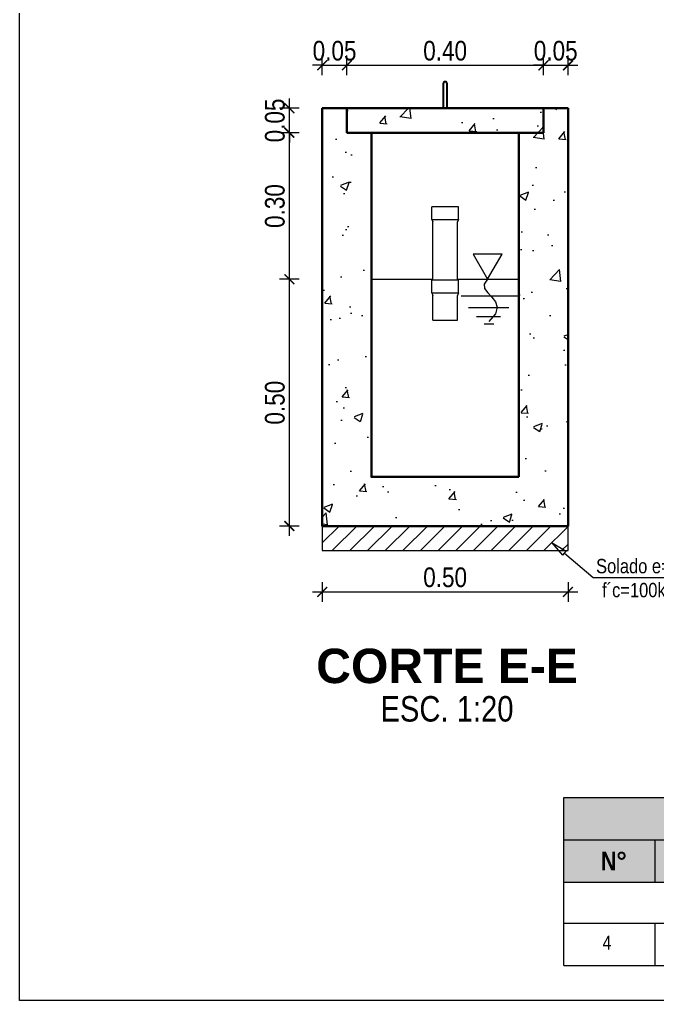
# Model space of a CAD drawing. Header units: metres. Extents: x 0 to 1935, y 0 to 1529.
# Drawn here: x 1884.084 to 1885.382, y 1480.047 to 1482.042 of the extents above; entities that cross this region are included whole.
import ezdxf
from ezdxf import colors
from ezdxf.entities.mleader import LeaderData, LeaderLine
from ezdxf.enums import TextEntityAlignment as Align
from ezdxf.math import Vec2, Vec3

# ---------------------------------------------------------------- set-up
doc = ezdxf.new("R2010")
doc.units = ezdxf.units.M
doc.header["$LTSCALE"] = 0.005
for name, color, linetype, lineweight in [('-Acero techos', 252, 'Continuous', 13), ('-Acotado', 251, 'Continuous', 5), ('-Textos', 7, 'Continuous', 20), ('LINEAS', 5, 'Continuous', 18), ('PL-03', 4, 'Continuous', 15)]:
    doc.layers.add(name, color=color, linetype=linetype, lineweight=lineweight)
for name, color, linetype in [('A_50_CotasExter', 7, 'Continuous'), ('FIERRO', 160, 'Continuous'), ('G-TEXTOS-TITULOS', 4, 'Continuous')]:
    doc.layers.add(name, color=color, linetype=linetype)
doc.layers.add('PDF_Muro secundario', color=7, linetype='Continuous', true_color=0x545454)
doc.layers.add("PDF_Tub. de desague 4''", color=7, linetype='Continuous', true_color=0x002595)
doc.styles.add('-Arial Narrow', font='ARIALN.TTF')
doc.styles.add('25-TITULO', font='arialbd.ttf', dxfattribs={"height": 0.1})
doc.dimstyles.new('Esc 1_20n', dxfattribs={"dimscale": 0.02, "dimtxt": 2, "dimasz": 1, "dimexe": 1, "dimexo": 1, "dimgap": 0.45, "dimtad": 1, "dimtoh": 1, "dimzin": 3, "dimdsep": 46, "dimtxsty": '-Arial Narrow', "dimblk": 'ARCHTICK', "dimcen": 1, "dimdle": 1, "dimclrd": 252, "dimclre": 252, "dimclrt": 252, "dimadec": 0, "dimazin": 0, "dimtfac": 1, "dimtix": 1, "dimtmove": 1, "dimatfit": 2, "dimldrblk": 'ARCHTICK', "dimfxl": 1, "dimfxlon": 1, "dimtolj": 2, "dimlwd": 5, "dimlwe": 5, "dimarcsym": 0})

# ---------------------------------------------------------------- blocks, each defined once
blk = doc.blocks.new('_ArchTick')
at = {"color": 0, "linetype": 'ByBlock', "const_width": 0.15}
blk.add_lwpolyline([(-0.5, -0.5), (0.5, 0.5)], dxfattribs=at)
blk = doc.blocks.new('*D348')
at = {"layer": 'A_50_CotasExter', "color": 252, "lineweight": 5, "ltscale": 0.005, "transparency": 16777216}
for p, q in [((1884.6332, 1480.9916), (1884.6332, 1481.5335)), ((1884.6532, 1481.5135), (1884.6132, 1481.5135)), ((1884.6532, 1481.0116), (1884.6132, 1481.0116))]:
    blk.add_line(p, q, dxfattribs=at)
at = {"layer": 'Defpoints', "color": 0, "ltscale": 0.005, "transparency": 16777216}
for p in [(1884.6332, 1481.5135), (1884.8001, 1481.5135), (1884.7001, 1481.0116)]:
    blk.add_point(p, dxfattribs=at)
at = {"layer": 'A_50_CotasExter', "color": 252, "lineweight": 5, "ltscale": 0.005, "transparency": 16777216, "xscale": 0.02, "yscale": 0.02, "zscale": 0.02}
for p, rotation in [((1884.6332, 1481.5135), 90), ((1884.6332, 1481.0116), 270)]:
    blk.add_blockref('_ArchTick', p, dxfattribs=dict(at, rotation=rotation))
at = {"layer": 'A_50_CotasExter', "color": 252, "ltscale": 0.005, "transparency": 16777216, "insert": (1884.6038, 1481.2625), "char_height": 0.04, "attachment_point": 5, "rotation": 90, "style": '-Arial Narrow'}
blk.add_mtext('\\A2;0.50', dxfattribs=at)
blk = doc.blocks.new('*D349')
at = {"layer": 'A_50_CotasExter', "color": 252, "lineweight": 5, "ltscale": 0.005, "transparency": 16777216}
for p, q in [((1884.6332, 1481.4935), (1884.6332, 1481.8316)), ((1884.6532, 1481.8116), (1884.6132, 1481.8116)), ((1884.6532, 1481.5135), (1884.6132, 1481.5135))]:
    blk.add_line(p, q, dxfattribs=at)
at = {"layer": 'Defpoints', "color": 0, "ltscale": 0.005, "transparency": 16777216}
for p in [(1884.6332, 1481.8116), (1884.7501, 1481.8116), (1884.8001, 1481.5135)]:
    blk.add_point(p, dxfattribs=at)
at = {"layer": 'A_50_CotasExter', "color": 252, "lineweight": 5, "ltscale": 0.005, "transparency": 16777216, "xscale": 0.02, "yscale": 0.02, "zscale": 0.02}
for p, rotation in [((1884.6332, 1481.8116), 90), ((1884.6332, 1481.5135), 270)]:
    blk.add_blockref('_ArchTick', p, dxfattribs=dict(at, rotation=rotation))
at = {"layer": 'A_50_CotasExter', "color": 252, "ltscale": 0.005, "transparency": 16777216, "insert": (1884.6038, 1481.6625), "char_height": 0.04, "attachment_point": 5, "rotation": 90, "style": '-Arial Narrow'}
blk.add_mtext('\\A2;0.30', dxfattribs=at)
blk = doc.blocks.new('*D350')
at = {"layer": 'A_50_CotasExter', "color": 252, "lineweight": 5, "ltscale": 0.005, "transparency": 16777216}
for p, q in [((1884.6332, 1481.8616), (1884.6332, 1481.8816)), ((1884.6532, 1481.8616), (1884.6132, 1481.8616)), ((1884.6332, 1481.8116), (1884.6332, 1481.8616)), ((1884.6532, 1481.8116), (1884.6132, 1481.8116)), ((1884.6332, 1481.8116), (1884.6332, 1481.7916))]:
    blk.add_line(p, q, dxfattribs=at)
at = {"layer": 'Defpoints', "color": 0, "ltscale": 0.005, "transparency": 16777216}
for p in [(1884.6332, 1481.8616), (1884.7501, 1481.8616), (1884.7501, 1481.8116)]:
    blk.add_point(p, dxfattribs=at)
at = {"layer": 'A_50_CotasExter', "color": 252, "lineweight": 5, "ltscale": 0.005, "transparency": 16777216, "xscale": 0.02, "yscale": 0.02, "zscale": 0.02}
for p, rotation in [((1884.6332, 1481.8616), 270), ((1884.6332, 1481.8116), 90)]:
    blk.add_blockref('_ArchTick', p, dxfattribs=dict(at, rotation=rotation))
at = {"layer": 'A_50_CotasExter', "color": 252, "ltscale": 0.005, "transparency": 16777216, "insert": (1884.6038, 1481.8366), "char_height": 0.04, "attachment_point": 5, "rotation": 90, "style": '-Arial Narrow'}
blk.add_mtext('\\A2;0.05', dxfattribs=at)
blk = doc.blocks.new('*D351')
at = {"layer": 'A_50_CotasExter', "color": 252, "lineweight": 5, "ltscale": 0.005, "transparency": 16777216}
for p, q in [((1884.7001, 1481.9288), (1884.7001, 1481.9688)), ((1884.7501, 1481.9288), (1884.7501, 1481.9688)), ((1884.7001, 1481.9488), (1884.6801, 1481.9488)), ((1884.7001, 1481.9488), (1884.7501, 1481.9488)), ((1884.7501, 1481.9488), (1884.7701, 1481.9488))]:
    blk.add_line(p, q, dxfattribs=at)
at = {"layer": 'Defpoints', "color": 0, "ltscale": 0.005, "transparency": 16777216}
for p in [(1884.7501, 1481.9488), (1884.7001, 1481.8616), (1884.7501, 1481.8616)]:
    blk.add_point(p, dxfattribs=at)
at = {"layer": 'A_50_CotasExter', "color": 252, "lineweight": 5, "ltscale": 0.005, "transparency": 16777216, "xscale": 0.02, "yscale": 0.02, "zscale": 0.02}
blk.add_blockref('_ArchTick', (1884.7001, 1481.9488), dxfattribs=at)
at = {"layer": 'A_50_CotasExter', "color": 252, "lineweight": 5, "ltscale": 0.005, "transparency": 16777216, "xscale": 0.02, "yscale": 0.02, "zscale": 0.02, "rotation": 180}
blk.add_blockref('_ArchTick', (1884.7501, 1481.9488), dxfattribs=at)
at = {"layer": 'A_50_CotasExter', "color": 252, "ltscale": 0.005, "transparency": 16777216, "insert": (1884.7251, 1481.9782), "char_height": 0.04, "attachment_point": 5, "style": '-Arial Narrow'}
blk.add_mtext('\\A2;0.05', dxfattribs=at)
blk = doc.blocks.new('*D352')
at = {"layer": 'A_50_CotasExter', "color": 252, "lineweight": 5, "ltscale": 0.005, "transparency": 16777216}
for p, q in [((1884.7501, 1481.9288), (1884.7501, 1481.9688)), ((1885.1501, 1481.9288), (1885.1501, 1481.9688)), ((1884.7301, 1481.9488), (1885.1701, 1481.9488))]:
    blk.add_line(p, q, dxfattribs=at)
at = {"layer": 'Defpoints', "color": 0, "ltscale": 0.005, "transparency": 16777216}
for p in [(1885.1501, 1481.9488), (1884.7501, 1481.8616), (1885.1501, 1481.8616)]:
    blk.add_point(p, dxfattribs=at)
at = {"layer": 'A_50_CotasExter', "color": 252, "lineweight": 5, "ltscale": 0.005, "transparency": 16777216, "xscale": 0.02, "yscale": 0.02, "zscale": 0.02, "rotation": 180}
blk.add_blockref('_ArchTick', (1884.7501, 1481.9488), dxfattribs=at)
at = {"layer": 'A_50_CotasExter', "color": 252, "lineweight": 5, "ltscale": 0.005, "transparency": 16777216, "xscale": 0.02, "yscale": 0.02, "zscale": 0.02}
blk.add_blockref('_ArchTick', (1885.1501, 1481.9488), dxfattribs=at)
at = {"layer": 'A_50_CotasExter', "color": 252, "ltscale": 0.005, "transparency": 16777216, "insert": (1884.9501, 1481.9782), "char_height": 0.04, "attachment_point": 5, "style": '-Arial Narrow'}
blk.add_mtext('\\A2;0.40', dxfattribs=at)
blk = doc.blocks.new('*D353')
at = {"layer": 'A_50_CotasExter', "color": 252, "lineweight": 5, "ltscale": 0.005, "transparency": 16777216}
for p, q in [((1885.1501, 1481.9288), (1885.1501, 1481.9688)), ((1885.2001, 1481.9288), (1885.2001, 1481.9688)), ((1885.1501, 1481.9488), (1885.1301, 1481.9488)), ((1885.1501, 1481.9488), (1885.2001, 1481.9488)), ((1885.2001, 1481.9488), (1885.2201, 1481.9488))]:
    blk.add_line(p, q, dxfattribs=at)
at = {"layer": 'Defpoints', "color": 0, "ltscale": 0.005, "transparency": 16777216}
for p in [(1885.2001, 1481.9488), (1885.1501, 1481.8616), (1885.2001, 1481.8616)]:
    blk.add_point(p, dxfattribs=at)
at = {"layer": 'A_50_CotasExter', "color": 252, "lineweight": 5, "ltscale": 0.005, "transparency": 16777216, "xscale": 0.02, "yscale": 0.02, "zscale": 0.02}
blk.add_blockref('_ArchTick', (1885.1501, 1481.9488), dxfattribs=at)
at = {"layer": 'A_50_CotasExter', "color": 252, "lineweight": 5, "ltscale": 0.005, "transparency": 16777216, "xscale": 0.02, "yscale": 0.02, "zscale": 0.02, "rotation": 180}
blk.add_blockref('_ArchTick', (1885.2001, 1481.9488), dxfattribs=at)
at = {"layer": 'A_50_CotasExter', "color": 252, "ltscale": 0.005, "transparency": 16777216, "insert": (1885.1751, 1481.9782), "char_height": 0.04, "attachment_point": 5, "style": '-Arial Narrow'}
blk.add_mtext('\\A2;0.05', dxfattribs=at)
blk = doc.blocks.new('_ClosedBlank')
at = {"color": 0, "linetype": 'ByBlock', "lineweight": -2}
for p, q in [((-1, 0.167), (0, 0)), ((-1, 0.167), (-1, -0.167)), ((0, 0), (-1, -0.167))]:
    blk.add_line(p, q, dxfattribs=at)
blk = doc.blocks.new('*D346')
at = {"layer": 'A_50_CotasExter', "color": 252, "lineweight": 5, "ltscale": 0.005, "transparency": 16777216}
for p, q in [((1884.7001, 1480.8977), (1884.7001, 1480.8577)), ((1885.2001, 1480.8977), (1885.2001, 1480.8577)), ((1884.6801, 1480.8777), (1885.2201, 1480.8777))]:
    blk.add_line(p, q, dxfattribs=at)
at = {"layer": 'Defpoints', "color": 0, "ltscale": 0.005, "transparency": 16777216}
for p in [(1884.7001, 1480.9616), (1885.2001, 1480.9616), (1885.2001, 1480.8777)]:
    blk.add_point(p, dxfattribs=at)
at = {"layer": 'A_50_CotasExter', "color": 252, "lineweight": 5, "ltscale": 0.005, "transparency": 16777216, "xscale": 0.02, "yscale": 0.02, "zscale": 0.02, "rotation": 180}
blk.add_blockref('_ArchTick', (1884.7001, 1480.8777), dxfattribs=at)
at = {"layer": 'A_50_CotasExter', "color": 252, "lineweight": 5, "ltscale": 0.005, "transparency": 16777216, "xscale": 0.02, "yscale": 0.02, "zscale": 0.02}
blk.add_blockref('_ArchTick', (1885.2001, 1480.8777), dxfattribs=at)
at = {"layer": 'A_50_CotasExter', "color": 252, "ltscale": 0.005, "transparency": 16777216, "insert": (1884.9501, 1480.9071), "char_height": 0.04, "attachment_point": 5, "style": '-Arial Narrow'}
blk.add_mtext('\\A2;0.50', dxfattribs=at)

msp = doc.modelspace()

# ---------------------------------------------------------------- hatches: boundary and pattern name
at = {"layer": '-Acero techos', "lineweight": 5, "ltscale": 0.005, "true_color": 0x939598}
h = msp.add_hatch(dxfattribs=at)
h.set_pattern_fill('AR-CONC', color=252, scale=0.001)
h.set_pattern_definition([(50, (70.57308, 37.51944), (0.182184669, -0.015939086), [0.01905, -0.20955]), (355, (70.57308, 37.51944), (-0.035243421, 0.191056845), [0.01524, -0.167640584]), (100.451445, (70.58826, 37.51811), (0.146941247, 0.175117752), [0.016190009, -0.178090245]), (46.1842, (70.57308, 37.57024), (0.27107904, -0.042042328), [0.028575, -0.314325]), (96.635558, (70.59567, 37.56674), (0.237404134, 0.247426125), [0.024285023, -0.267135608]), (351.184151, (70.57308, 37.57024), (0.237404134, 0.247426125), [0.022859967, -0.251459732]), (21, (70.59848, 37.55754), (0.151614391, -0.102265198), [0.01905, -0.20955]), (326, (70.59848, 37.55754), (0.061802028, 0.184187966), [0.01524, -0.16764]), (71.451445, (70.61111, 37.54902), (0.213416419, 0.081922769), [0.016190009, -0.178089938]), (37.5, (70.57308, 37.51944), (0.0030886033, 0.0845550389), [0, -0.165608, 0, -0.17018, 0, -0.168275]), (7.5, (70.57308, 37.51944), (0.0668196625, 0.1001805748), [0, -0.097028, 0, -0.161798, 0, -0.064135]), (327.5, (70.51644, 37.51944), (0.1355905952, -0.005728744), [0, -0.0635, 0, -0.19812, 0, -0.26289]), (317.5, (70.49104, 37.51944), (0.1481291814, 0.025426491), [0, -0.08255, 0, -0.131572, 0, -0.18669])])
h.paths.add_polyline_path([(1885.20015, 1481.86158), (1885.15015, 1481.86158), (1885.15015, 1481.81158), (1885.10015, 1481.81158), (1885.10015, 1481.11158), (1884.80015, 1481.11158), (1884.80015, 1481.81158), (1884.75015, 1481.81158), (1884.75015, 1481.86158), (1884.70015, 1481.86158), (1884.70015, 1481.01158), (1885.20015, 1481.01158)])
h.paths.add_polyline_path([(1885.15015, 1481.81158), (1885.15015, 1481.86158), (1884.75015, 1481.86158), (1884.75015, 1481.81158)], flags=16)
at = {"layer": '-Textos'}
h = msp.add_hatch(color=144, dxfattribs=at)
h.dxf.hatch_style = 1
h.paths.add_polyline_path([(1886.58782, 1480.28708), (1886.58782, 1480.45914), (1885.19186, 1480.45914), (1885.19186, 1480.28708)])
at = {"layer": 'LINEAS'}
h = msp.add_hatch(dxfattribs=at)
h.set_pattern_fill('ANSI31', color=252, scale=0.008)
h.set_pattern_definition([(45, (70.57308, 37.519439), (-0.01796051224, 0.01796051224), [])])
h.paths.add_polyline_path([(1885.20015, 1480.96158), (1885.20015, 1481.01158), (1884.70015, 1481.01158), (1884.70015, 1480.96158)])

# ---------------------------------------------------------------- linework, layer by layer
at = {"layer": '-Acero techos', "color": 18, "ltscale": 0.005, "true_color": 0x000000}
msp.add_lwpolyline([(1884.08426, 1483.77149), (1887.45963, 1483.77149), (1887.45963, 1480.04677), (1884.08426, 1480.04677)], close=True, dxfattribs=at)
at = {"layer": '-Textos'}
for p, q in [((1885.19186, 1480.20386), (1885.19186, 1480.45914)), ((1885.19186, 1480.45914), (1886.58782, 1480.45914)), ((1885.19186, 1480.37311), (1886.58782, 1480.37311)), ((1885.37729, 1480.28708), (1885.37729, 1480.37311)), ((1885.19186, 1480.28708), (1886.58782, 1480.28708)), ((1885.19186, 1480.20386), (1886.58782, 1480.20386)), ((1885.19186, 1480.11783), (1885.19186, 1480.20386)), ((1885.37729, 1480.11783), (1885.37729, 1480.20386)), ((1885.19186, 1480.11783), (1886.58782, 1480.11783))]:
    msp.add_line(p, q, dxfattribs=at)
at = {"layer": 'FIERRO'}
msp.add_lwpolyline([(1884.9463, 1481.91149), (1884.9463, 1481.86158), (1884.954, 1481.86158), (1884.954, 1481.91149)], dxfattribs=at)
msp.add_arc((1884.95015, 1481.91149), 0.00385, 0, 180, dxfattribs=at)
at = {"layer": 'LINEAS', "color": 252}
msp.add_lwpolyline([(1884.70015, 1481.01158), (1884.70015, 1480.96158), (1885.20015, 1480.96158), (1885.20015, 1481.01158)], dxfattribs=at)
at = {"layer": 'PDF_Muro secundario', "color": 18, "lineweight": 30, "true_color": 0x000000}
for p, q in [((1884.70015, 1481.01158), (1884.70015, 1481.86158)), ((1884.75015, 1481.86158), (1884.70015, 1481.86158)), ((1884.75015, 1481.81158), (1884.75015, 1481.86158)), ((1885.15015, 1481.81158), (1885.15015, 1481.86158)), ((1885.15015, 1481.86158), (1885.20015, 1481.86158)), ((1885.20015, 1481.01158), (1885.20015, 1481.86158)), ((1884.80015, 1481.81158), (1884.75015, 1481.81158)), ((1885.10015, 1481.81158), (1885.15015, 1481.81158)), ((1884.70015, 1481.01158), (1885.20015, 1481.01158))]:
    msp.add_line(p, q, dxfattribs=at)
msp.add_lwpolyline([(1884.75015, 1481.81158), (1885.15015, 1481.81158), (1885.15015, 1481.86158), (1884.75015, 1481.86158)], close=True, dxfattribs=at)
for points in [[(1885.10015, 1481.11158), (1884.80015, 1481.11158), (1884.80015, 1481.81158)], [(1885.10015, 1481.81158), (1885.10015, 1481.11158)]]:
    msp.add_lwpolyline(points, dxfattribs=at)
at = {"layer": "PDF_Tub. de desague 4''", "lineweight": 9}
for p, q in [((1884.97696, 1481.66101), (1884.92334, 1481.66101)), ((1884.92334, 1481.63519), (1884.92334, 1481.66101)), ((1884.97696, 1481.63519), (1884.97696, 1481.66101)), ((1884.92334, 1481.63519), (1884.97696, 1481.63519)), ((1884.92334, 1481.63519), (1884.92515, 1481.63019)), ((1884.97696, 1481.63519), (1884.97515, 1481.63019)), ((1884.92515, 1481.51158), (1884.92515, 1481.63019)), ((1884.97515, 1481.56158), (1884.97515, 1481.63019)), ((1884.97515, 1481.51158), (1884.97515, 1481.56158)), ((1884.97696, 1481.51158), (1884.92334, 1481.51158)), ((1884.92334, 1481.48577), (1884.92334, 1481.51158)), ((1884.97696, 1481.48577), (1884.97696, 1481.51158)), ((1884.92334, 1481.48577), (1884.97696, 1481.48577)), ((1884.92334, 1481.48577), (1884.92515, 1481.48077)), ((1884.92515, 1481.43019), (1884.92515, 1481.48077)), ((1884.97696, 1481.48577), (1884.97515, 1481.48077)), ((1884.97515, 1481.43019), (1884.97515, 1481.48077)), ((1884.92515, 1481.43019), (1884.97515, 1481.43019))]:
    msp.add_line(p, q, dxfattribs=at)
at = {"layer": 'PL-03', "color": 150}
msp.add_lwpolyline([(1885.03649, 1481.51345), (1885.06611, 1481.56475), (1885.00687, 1481.56475)], close=True, dxfattribs=at)
for points in [[(1884.80015, 1481.51345), (1884.92515, 1481.51345)], [(1884.97515, 1481.51345), (1885.10015, 1481.51345)], [(1885.03649, 1481.51345), (1885.02929, 1481.50365), (1885.03038, 1481.49478), (1885.03669, 1481.48625), (1885.04516, 1481.47745), (1885.05271, 1481.46776), (1885.05627, 1481.4566), (1885.05278, 1481.44334), (1885.03917, 1481.42739)], [(1884.98283, 1481.47965), (1885.09936, 1481.47965)], [(1884.99795, 1481.45634), (1885.07991, 1481.45634)], [(1885.01391, 1481.43788), (1885.06287, 1481.43788)], [(1885.02918, 1481.42313), (1885.0495, 1481.42313)]]:
    msp.add_lwpolyline(points, dxfattribs=at)

# ---------------------------------------------------------------- texts
at = {"layer": '-Textos', "style": '-Arial Narrow'}
msp.add_text('ESC. 1:20', height=0.051855, dxfattribs=at).set_placement((1884.95385, 1480.63985), align=Align.MIDDLE_CENTER)
for s, insert, char_height, width, attachment_point in [('\\pxqc;{\\fArial Narrow|b1|i0|c0|p34;N°}', (1885.29342, 1480.33009), 0.0379965, 0.2882856, 5), ('4', (1885.27038, 1480.17845), 0.02841, 0.0633275, 1)]:
    msp.add_mtext(s, dxfattribs=dict(at, insert=insert, char_height=char_height, width=width, attachment_point=attachment_point))
at = {"layer": 'G-TEXTOS-TITULOS', "color": 219, "true_color": 0x642165, "style": '25-TITULO'}
msp.add_text('CORTE E-E', height=0.07, dxfattribs=at).set_placement((1884.95409, 1480.72714), align=Align.MIDDLE_CENTER)

# ---------------------------------------------------------------- dimensions: what is measured, and where the dimension line sits
at = {"layer": 'A_50_CotasExter', "color": 18, "ltscale": 0.005, "true_color": 0x000000}
for p1, p2, distance, picture, middle in [((1884.70015, 1481.86158), (1884.75015, 1481.86158), 0.08722, '*D351', (1884.72515, 1481.97823)), ((1884.70015, 1480.96158), (1885.20015, 1480.96158), -0.0839, '*D346', (1884.95015, 1480.9071))]:
    dim = msp.add_aligned_dim(p1=p1, p2=p2, distance=distance, dimstyle='Esc 1_20n', dxfattribs=at)
    dim.commit()
    dim.dimension.update_dxf_attribs({"geometry": picture, "text_midpoint": middle})
for base, p1, p2, angle, picture, middle in [((1885.15015, 1481.9488), (1884.75015, 1481.86158), (1885.15015, 1481.86158), 180, '*D352', (1884.95015, 1481.97823)), ((1885.20015, 1481.9488), (1885.15015, 1481.86158), (1885.20015, 1481.86158), 180, '*D353', (1885.17515, 1481.97823)), ((1884.63318, 1481.86158), (1884.75015, 1481.81158), (1884.75015, 1481.86158), 270, '*D350', (1884.60376, 1481.83658)), ((1884.63318, 1481.81158), (1884.80015, 1481.51345), (1884.75015, 1481.81158), 270, '*D349', (1884.60376, 1481.66252)), ((1884.63318, 1481.51345), (1884.70015, 1481.01158), (1884.80015, 1481.51345), 270, '*D348', (1884.60376, 1481.26252))]:
    dim = msp.add_linear_dim(base=base, p1=p1, p2=p2, angle=angle, dimstyle='Esc 1_20n', dxfattribs=at)
    dim.commit()
    dim.dimension.update_dxf_attribs({"geometry": picture, "text_midpoint": middle})

# ---------------------------------------------------------------- leaders
at = {"layer": '-Acotado'}
ml = msp.add_multileader_mtext('Standard', dxfattribs=at)
ml.set_content('Solado e=0.05m\\Pf´c=100kg/cm2', color=7, style='-Arial Narrow')
ml.set_leader_properties(color=7, linetype='Continuous', lineweight=0)
ml.set_arrow_properties(name='CLOSEDBLANK')
ml.build(insert=Vec2(0, 0))
ml.multileader.update_dxf_attribs({"has_dogleg": 0, "text_left_attachment_type": 6, "text_right_attachment_type": 6, "dogleg_length": 0, "arrow_head_size": 0.03248, "scale": 0.025})
ctx = ml.context
ctx.base_point, ctx.scale, ctx.char_height, ctx.arrow_head_size, ctx.landing_gap_size, ctx.plane_origin = Vec3(1885.25097, 1480.90692), 0.025, 0.0292329, 0.03248, 0.00812, Vec3(1885.27571, 1481.505)
ctx.left_attachment, ctx.right_attachment, ctx.text_align_type = 6, 6, 1
notes = []
notes.append((ctx, [(0, (1, 1, 0), (1885.25097, 1480.90692), (1, 0), 0, [(0, [(1885.16815, 1480.97746)], 0, [])])]))
ctx.mtext.insert, ctx.mtext.alignment, ctx.mtext.flow_direction = Vec3(1885.37969, 1480.94474), 2, 5
for ctx, leaders in notes:
    for number, flags, end, landing, length, lines in leaders:
        leader = LeaderData()
        leader.index, (leader.has_last_leader_line, leader.has_dogleg_vector, leader.attachment_direction) = number, flags
        leader.last_leader_point, leader.dogleg_vector, leader.dogleg_length = Vec3(end), Vec3(landing), length
        for number, points, colour, breaks in lines:
            line = LeaderLine()
            line.index, line.vertices, line.color, line.breaks = number, Vec3.list(points), colors.encode_raw_color(colour), breaks
            leader.lines.append(line)
        ctx.leaders.append(leader)

doc.saveas('drawing.dxf')
